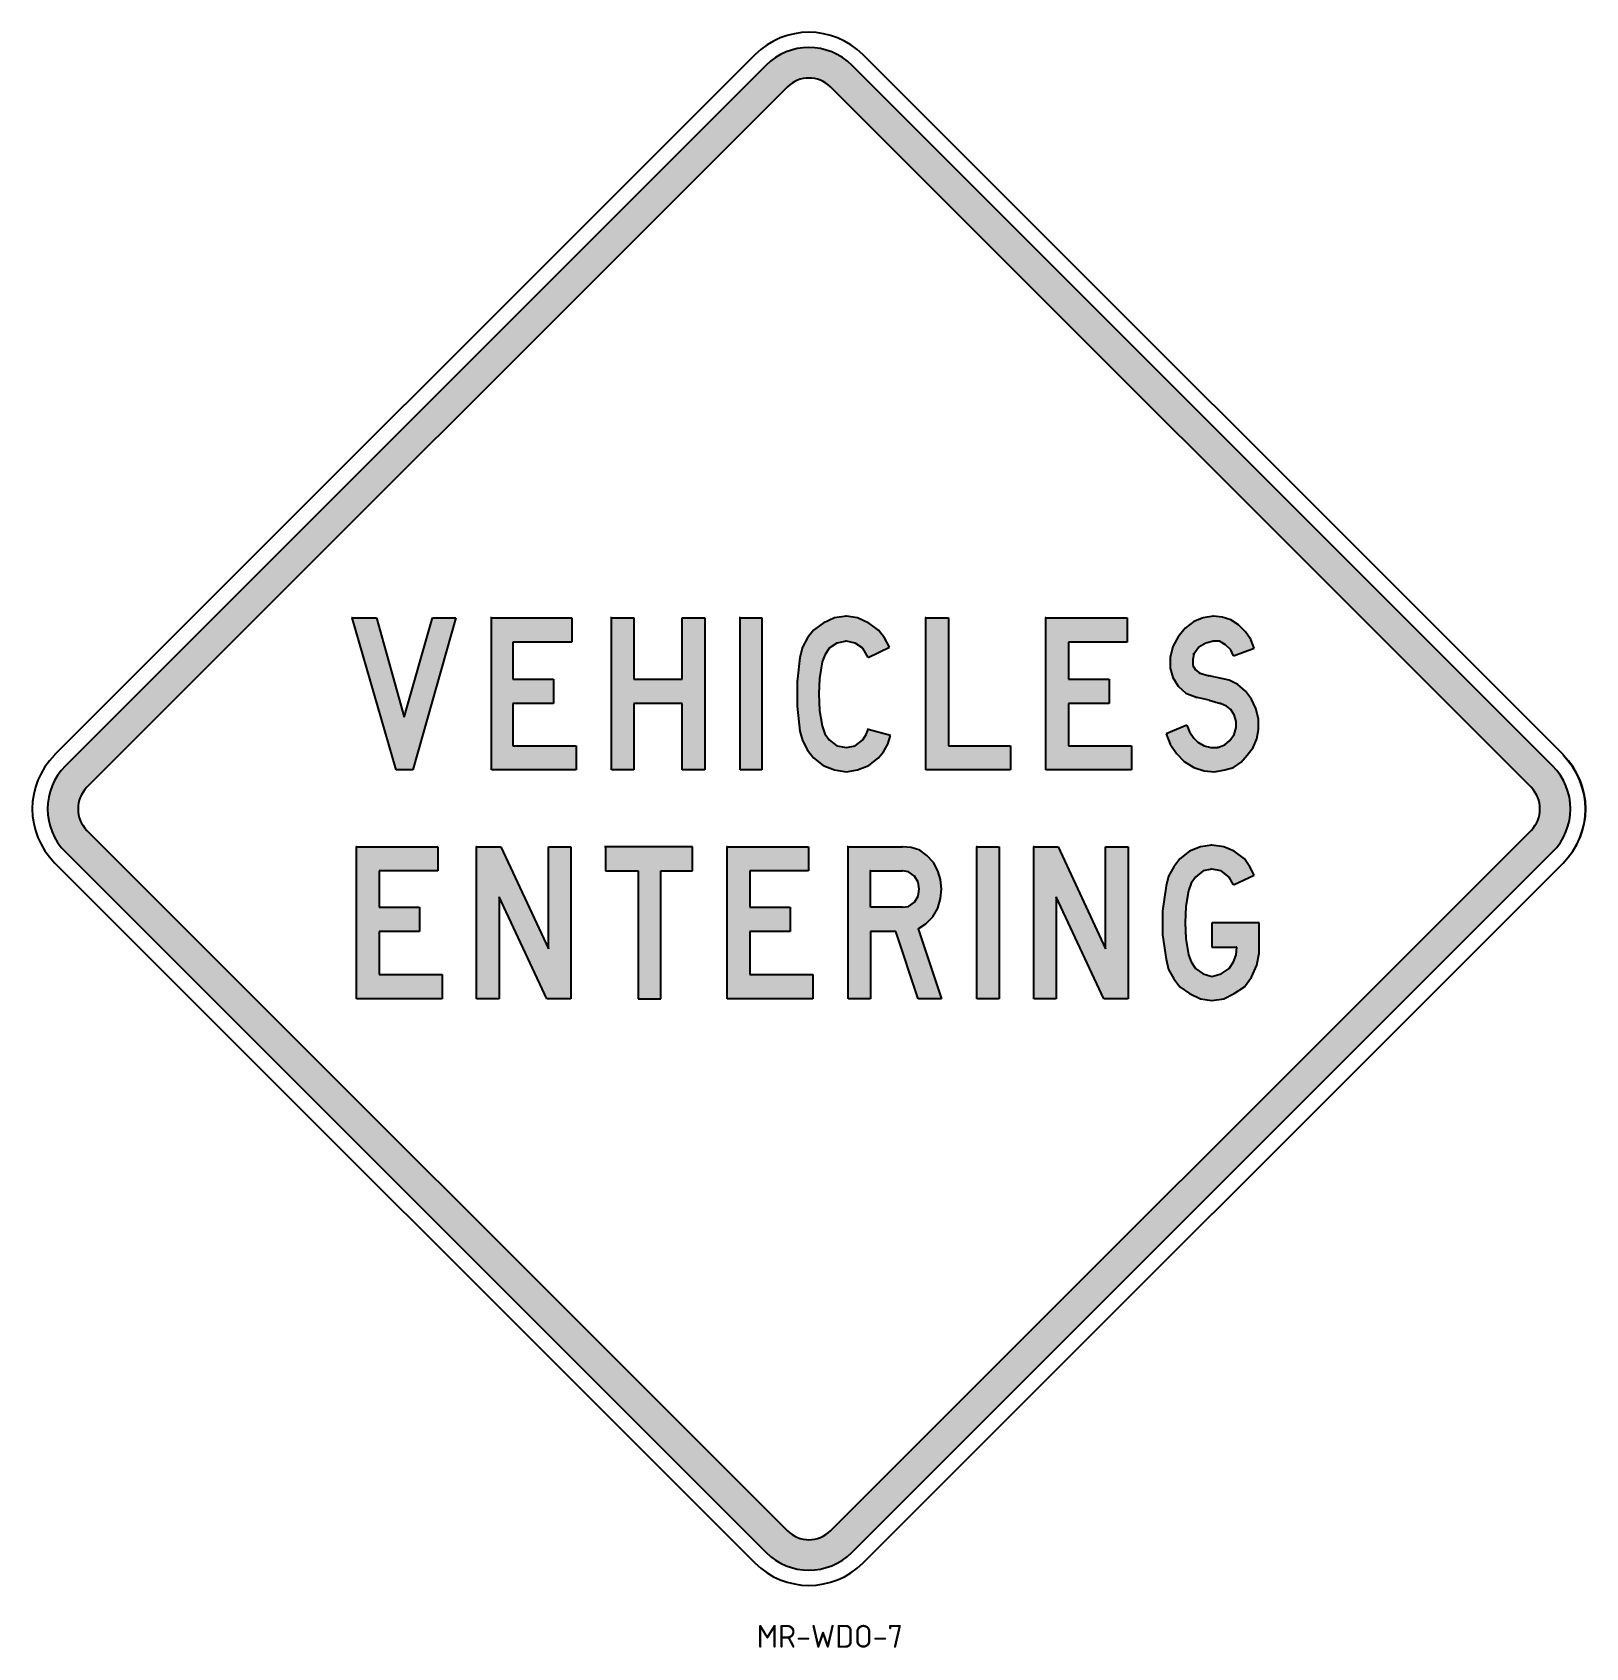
# Model space of a CAD drawing. Extents: x 130 to 334, y 38 to 250.
import ezdxf

# ---------------------------------------------------------------- set-up
doc = ezdxf.new("R2010")
doc.units = 0
doc.linetypes.add('CENTERX2', pattern=[101.6, 63.5, -12.7, 12.7, -12.7])
doc.layers.get('0').update_dxf_attribs({"linetype": 'CONTINUOUS'})
for name, color, linetype in [('L25', 1, 'CONTINUOUS'), ('L35', 3, 'CONTINUOUS'), ('T25', 1, 'CONTINUOUS'), ('TBLK25', 1, 'CONTINUOUS')]:
    doc.layers.add(name, color=color, linetype=linetype)
doc.styles.add('ISO', font='iso3098b.shx')

msp = doc.modelspace()

# ---------------------------------------------------------------- hatches: boundary and pattern name
at = {"layer": 'T25', "linetype": 'Continuous'}
h = msp.add_hatch(color=256, dxfattribs=at)
h.paths.add_polyline_path([(185.69, 173.53), (182.63, 173.53), (178.89, 160.49), (175.26, 173.53), (172.09, 173.53), (177.87, 153.58), (180.03, 153.58)])
h.paths.add_polyline_path([(198.5, 165.48), (193.18, 165.48), (193.18, 170.36), (200.88, 170.36), (200.88, 173.53), (190.34, 173.53), (190.34, 153.58), (201.45, 153.58), (201.45, 156.75), (193.18, 156.75), (193.18, 162.31), (198.5, 162.31)])
h.paths.add_polyline_path([(218.34, 173.53), (215.39, 173.53), (215.39, 165.48), (209.05, 165.48), (209.05, 173.53), (206.1, 173.53), (206.1, 153.58), (209.05, 153.58), (209.05, 162.31), (215.39, 162.31), (215.39, 153.58), (218.34, 153.58)])
h.paths.add_polyline_path([(225.82, 173.53), (222.99, 173.53), (222.99, 153.58), (225.82, 153.58)])
h.paths.add_polyline_path([(233.31, 163.56), (233.42, 165.6), (233.76, 167.75), (234.1, 168.66), (234.67, 169.56), (235.69, 170.24), (236.93, 170.47), (238.07, 170.24), (239.09, 169.56), (239.77, 168.32), (242.6, 169.68), (241.92, 170.92), (241.13, 171.94), (239.88, 172.85), (238.41, 173.53), (236.93, 173.76), (235.35, 173.53), (233.87, 172.85), (232.63, 171.94), (231.83, 170.92), (231.15, 169.68), (230.81, 168.32), (230.47, 165.14), (230.47, 161.97), (230.81, 158.68), (231.15, 157.43), (231.83, 156.19), (232.63, 155.17), (233.87, 154.15), (235.35, 153.58), (236.93, 153.35), (238.41, 153.58), (239.88, 154.15), (241.13, 155.17), (241.81, 155.96), (242.37, 156.98), (242.71, 158.11), (239.77, 158.91), (239.54, 158.23), (239.09, 157.55), (238.07, 156.75), (236.93, 156.53), (235.69, 156.75), (234.67, 157.55), (234.1, 158.34), (233.76, 159.36), (233.42, 161.4)])
h.paths.add_polyline_path([(250.31, 173.53), (247.36, 173.53), (247.36, 153.58), (258.47, 153.58), (258.47, 156.75), (250.31, 156.75)])
h.paths.add_polyline_path([(271.4, 165.48), (266.07, 165.48), (266.07, 170.36), (273.78, 170.36), (273.78, 173.53), (263.12, 173.53), (263.12, 153.58), (274.34, 153.58), (274.34, 156.75), (266.07, 156.75), (266.07, 162.31), (271.4, 162.31)])
h.paths.add_polyline_path([(289.31, 163.9), (288.29, 164.8), (287.15, 165.37), (284.55, 165.94), (283.3, 166.28), (282.73, 166.73), (282.39, 167.3), (282.39, 168.09), (282.51, 168.77), (283.19, 169.68), (284.09, 170.24), (285.11, 170.47), (285.91, 170.47), (286.7, 170.02), (287.38, 169.34), (287.72, 168.54), (290.44, 169.56), (289.99, 170.7), (289.31, 171.72), (288.4, 172.62), (287.38, 173.3), (286.25, 173.64), (285.11, 173.76), (283.75, 173.53), (282.51, 173.08), (281.37, 172.17), (280.46, 171.04), (279.78, 169.79), (279.44, 168.32), (279.44, 166.96), (279.78, 165.71), (280.46, 164.58), (281.48, 163.67), (282.96, 163.1), (284.55, 162.76), (286.02, 162.31), (286.81, 161.97), (287.38, 161.52), (287.83, 160.83), (288.06, 159.93), (288.06, 159.13), (287.83, 158.23), (287.27, 157.43), (286.59, 156.87), (285.68, 156.53), (285.57, 156.53), (284.77, 156.53), (283.87, 156.75), (283.07, 157.21), (282.51, 157.77), (281.94, 158.57), (281.6, 159.47), (278.88, 158.34), (279.44, 156.98), (280.24, 155.73), (281.26, 154.71), (282.51, 153.92), (283.87, 153.47), (285.23, 153.35), (286.59, 153.58), (287.72, 153.92), (288.74, 154.6), (289.53, 155.51), (290.33, 156.53), (290.78, 157.66), (291.01, 158.91), (291.01, 160.27), (290.67, 161.63), (290.1, 162.88)])
h = msp.add_hatch(color=256, dxfattribs=at)
h.paths.add_polyline_path([(180.93, 135.55), (175.6, 135.55), (175.6, 140.32), (183.31, 140.32), (183.31, 143.49), (172.66, 143.49), (172.66, 123.54), (183.88, 123.54), (183.88, 126.71), (175.6, 126.71), (175.6, 132.38), (180.93, 132.38)])
h.paths.add_polyline_path([(191.59, 143.49), (188.41, 143.49), (188.41, 123.54), (191.36, 123.54), (191.36, 136.92), (197.6, 123.54), (200.77, 123.54), (200.77, 143.49), (197.82, 143.49), (197.82, 130.11)])
h.paths.add_polyline_path([(212.56, 140.32), (216.75, 140.32), (216.75, 143.49), (205.31, 143.49), (205.31, 140.32), (209.61, 140.32), (209.61, 123.54), (212.56, 123.54)])
h.paths.add_polyline_path([(229.56, 135.55), (224.24, 135.55), (224.24, 140.32), (231.95, 140.32), (231.95, 143.49), (221.29, 143.49), (221.29, 123.54), (232.51, 123.54), (232.51, 126.71), (224.24, 126.71), (224.24, 132.38), (229.56, 132.38)])
h.paths.add_polyline_path([(248.27, 134.31), (248.95, 135.44), (249.29, 136.69), (249.4, 137.94), (249.29, 139.18), (248.95, 140.32), (248.38, 141.45), (247.48, 142.36), (246.57, 143.04), (245.44, 143.38), (244.3, 143.49), (244.19, 143.49), (237.16, 143.49), (237.16, 123.54), (240.11, 123.54), (240.11, 132.38), (243.4, 132.38), (246.34, 123.54), (249.4, 123.54), (246.34, 132.72), (247.36, 133.4)])
h.paths.add_polyline_path([(240.11, 135.55), (240.11, 140.32), (244.3, 140.32), (245.1, 140.2), (245.89, 139.64), (246.34, 138.84), (246.46, 137.94), (246.34, 137.03), (245.89, 136.24), (245.1, 135.67), (244.3, 135.55)], flags=16)
h.paths.add_polyline_path([(257, 143.49), (254.05, 143.49), (254.05, 123.54), (257, 123.54)])
h.paths.add_polyline_path([(264.48, 136.92), (270.72, 123.54), (273.89, 123.54), (273.89, 143.49), (270.94, 143.49), (270.94, 130.11), (264.71, 143.49), (261.53, 143.49), (261.53, 123.54), (264.48, 123.54)])
h.paths.add_polyline_path([(281.48, 135.67), (281.83, 137.71), (282.17, 138.73), (282.73, 139.52), (283.75, 140.32), (284.89, 140.54), (286.13, 140.32), (287.15, 139.52), (287.72, 138.5), (290.44, 139.75), (289.87, 140.88), (289.19, 141.9), (287.83, 142.92), (286.47, 143.49), (284.89, 143.72), (283.41, 143.49), (281.94, 142.92), (280.69, 141.9), (279.9, 140.88), (279.22, 139.64), (278.88, 138.39), (278.42, 135.1), (278.42, 131.93), (278.88, 128.75), (279.22, 127.39), (279.9, 126.15), (280.69, 125.13), (281.94, 124.22), (283.41, 123.54), (284.89, 123.31), (286.47, 123.54), (287.83, 124.22), (289.19, 125.13), (290.1, 126.37), (290.78, 127.96), (291.12, 129.55), (291.12, 133.51), (284.89, 133.51), (284.89, 130.34), (288.17, 130.34), (288.06, 129.32), (287.72, 128.41), (287.15, 127.51), (286.13, 126.83), (284.89, 126.49), (283.75, 126.83), (282.73, 127.51), (282.17, 128.41), (281.83, 129.32), (281.48, 131.47), (281.37, 133.51)])
at = {"layer": 'TBLK25', "linetype": 'CENTERX2'}
h = msp.add_hatch(color=256, dxfattribs=at)
h.paths.add_polyline_path([(326.78, 151.3, -0.198872), (327.95, 148.47), (331.95, 148.48, 0.198872), (329.6, 154.13), (237.68, 246.05, 0.198882), (232.03, 248.4), (232.02, 244.4, -0.198897), (234.85, 243.23)])
h.paths.add_polyline_path([(229.2, 243.23, -0.198928), (232.02, 244.4), (232.03, 248.4, 0.198943), (226.37, 246.05), (134.44, 154.13, 0.198872), (132.1, 148.48), (136.1, 148.47, -0.198872), (137.27, 151.3)])
h.paths.add_polyline_path([(226.37, 50.89, 0.198952), (232.03, 48.55), (232.02, 52.55, -0.198952), (229.2, 53.72), (137.27, 145.65, -0.198952), (136.1, 148.47), (132.1, 148.48, 0.198952), (134.44, 142.82)])
h.paths.add_polyline_path([(234.85, 53.72, -0.198872), (232.02, 52.55), (232.03, 48.55, 0.198872), (237.68, 50.89), (329.6, 142.82, 0.198952), (331.95, 148.48), (327.95, 148.47, -0.198952), (326.78, 145.65)])

# ---------------------------------------------------------------- linework, layer by layer
at = {"color": 1}
for p, q in [((172.09, 173.53), (171.98, 173.53)), ((172.09, 173.53), (175.26, 173.53)), ((177.87, 153.58), (172.09, 173.53)), ((175.26, 173.53), (178.89, 160.49)), ((178.89, 160.49), (182.63, 173.53)), ((185.69, 173.53), (180.03, 153.58)), ((182.63, 173.53), (185.69, 173.53)), ((190.34, 173.53), (190.23, 173.53)), ((190.34, 173.53), (200.88, 173.53)), ((190.34, 153.58), (190.34, 173.53)), ((200.88, 173.53), (200.88, 170.36)), ((206.1, 173.53), (205.99, 173.53)), ((206.1, 173.53), (209.05, 173.53)), ((206.1, 153.58), (206.1, 173.53)), ((209.05, 173.53), (209.05, 165.48)), ((215.39, 165.48), (215.39, 173.53)), ((215.39, 173.53), (218.34, 173.53)), ((218.34, 173.53), (218.34, 153.58)), ((222.99, 173.53), (222.88, 173.53)), ((222.99, 173.53), (225.82, 173.53)), ((222.99, 153.58), (222.99, 173.53)), ((225.82, 173.53), (225.82, 153.58)), ((232.63, 171.94), (231.83, 170.92)), ((233.87, 172.85), (232.63, 171.94)), ((235.35, 173.53), (233.87, 172.85)), ((236.93, 173.76), (235.35, 173.53)), ((236.93, 173.76), (236.82, 173.76)), ((238.41, 173.53), (236.93, 173.76)), ((239.88, 172.85), (238.41, 173.53)), ((241.13, 171.94), (239.88, 172.85)), ((241.13, 171.94), (241.01, 171.94)), ((241.92, 170.92), (241.13, 171.94)), ((247.36, 173.53), (247.25, 173.53)), ((247.36, 173.53), (250.31, 173.53)), ((247.36, 153.58), (247.36, 173.53)), ((250.31, 173.53), (250.31, 156.75)), ((263.12, 173.53), (263.01, 173.53)), ((263.12, 173.53), (273.78, 173.53)), ((263.12, 153.58), (263.12, 173.53)), ((273.78, 173.53), (273.78, 170.36)), ((281.37, 172.17), (280.46, 171.04)), ((282.51, 173.08), (281.37, 172.17)), ((283.75, 173.53), (282.51, 173.08)), ((285.11, 173.76), (283.75, 173.53)), ((285.11, 173.76), (285, 173.76)), ((286.25, 173.64), (285.11, 173.76)), ((287.38, 173.3), (286.25, 173.64)), ((288.4, 172.62), (287.38, 173.3)), ((289.31, 171.72), (288.4, 172.62)), ((200.88, 170.36), (193.18, 170.36)), ((193.18, 170.36), (193.18, 165.48)), ((231.15, 169.68), (230.81, 168.32)), ((231.83, 170.92), (231.15, 169.68)), ((235.69, 170.24), (234.67, 169.56)), ((236.93, 170.47), (235.69, 170.24)), ((236.93, 170.47), (236.82, 170.47)), ((238.07, 170.24), (236.93, 170.47)), ((239.09, 169.56), (238.07, 170.24)), ((239.77, 168.32), (242.6, 169.68)), ((242.6, 169.68), (241.92, 170.92)), ((242.6, 169.68), (242.49, 169.68)), ((273.78, 170.36), (266.07, 170.36)), ((266.07, 170.36), (266.07, 165.48)), ((279.78, 169.79), (279.44, 168.32)), ((280.46, 171.04), (279.78, 169.79)), ((283.19, 169.68), (282.51, 168.77)), ((284.09, 170.24), (283.19, 169.68)), ((285.11, 170.47), (284.09, 170.24)), ((285.11, 170.47), (285, 170.47)), ((285.91, 170.47), (285.11, 170.47)), ((286.7, 170.02), (285.91, 170.47)), ((287.38, 169.34), (286.7, 170.02)), ((289.99, 170.7), (289.31, 171.72)), ((290.44, 169.56), (289.99, 170.7)), ((230.81, 168.32), (230.47, 165.14)), ((233.76, 167.75), (233.42, 165.6)), ((234.1, 168.66), (233.76, 167.75)), ((234.67, 169.56), (234.1, 168.66)), ((239.09, 169.56), (238.97, 169.56)), ((239.77, 168.32), (239.09, 169.56)), ((279.44, 168.32), (279.44, 166.96)), ((282.51, 168.77), (282.39, 168.09)), ((282.51, 168.77), (282.39, 168.77)), ((282.39, 168.09), (282.39, 167.3)), ((287.72, 168.54), (287.38, 169.34)), ((287.72, 168.54), (290.44, 169.56)), ((193.18, 165.48), (198.5, 165.48)), ((198.5, 165.48), (198.5, 162.31)), ((209.05, 165.48), (215.39, 165.48)), ((233.42, 165.6), (233.31, 163.56)), ((266.07, 165.48), (271.4, 165.48)), ((271.4, 165.48), (271.4, 162.31)), ((279.44, 166.96), (279.78, 165.71)), ((279.78, 165.71), (280.46, 164.58)), ((282.39, 167.3), (282.73, 166.73)), ((282.73, 166.73), (283.3, 166.28)), ((283.3, 166.28), (283.19, 166.28)), ((283.3, 166.28), (284.55, 165.94)), ((284.55, 165.94), (284.43, 165.94)), ((284.55, 165.94), (284.43, 165.94)), ((287.15, 165.37), (284.55, 165.94)), ((230.47, 165.14), (230.47, 161.97)), ((233.31, 163.56), (233.42, 161.4)), ((280.46, 164.58), (281.48, 163.67)), ((281.48, 163.67), (282.96, 163.1)), ((288.29, 164.8), (287.15, 165.37)), ((289.31, 163.9), (288.29, 164.8)), ((290.1, 162.88), (289.31, 163.9)), ((198.5, 162.31), (193.18, 162.31)), ((193.18, 162.31), (193.18, 156.75)), ((215.39, 162.31), (209.05, 162.31)), ((209.05, 162.31), (209.05, 153.58)), ((215.39, 153.58), (215.39, 162.31)), ((230.47, 161.97), (230.81, 158.68)), ((233.42, 161.4), (233.76, 159.36)), ((271.4, 162.31), (266.07, 162.31)), ((266.07, 162.31), (266.07, 156.75)), ((282.96, 163.1), (282.85, 163.1)), ((282.96, 163.1), (282.85, 163.1)), ((284.55, 162.76), (282.96, 163.1)), ((284.55, 162.76), (286.02, 162.31)), ((286.02, 162.31), (285.91, 162.31)), ((286.02, 162.31), (285.91, 162.31)), ((286.81, 161.97), (286.02, 162.31)), ((287.38, 161.52), (286.81, 161.97)), ((287.83, 160.83), (287.38, 161.52)), ((290.67, 161.63), (290.1, 162.88)), ((291.01, 160.27), (290.67, 161.63)), ((233.76, 159.36), (234.1, 158.34)), ((281.6, 159.47), (278.88, 158.34)), ((281.6, 159.47), (281.94, 158.57)), ((288.06, 159.93), (287.83, 160.83)), ((287.83, 158.23), (288.06, 159.13)), ((288.06, 159.13), (287.95, 159.13)), ((288.06, 159.13), (288.06, 159.93)), ((291.01, 158.91), (291.01, 160.27)), ((230.81, 158.68), (231.15, 157.43)), ((231.15, 157.43), (231.83, 156.19)), ((234.1, 158.34), (234.67, 157.55)), ((234.67, 157.55), (235.69, 156.75)), ((238.07, 156.75), (239.09, 157.55)), ((239.09, 157.55), (239.54, 158.23)), ((239.54, 158.23), (239.77, 158.91)), ((239.77, 158.91), (239.65, 158.91)), ((239.77, 158.91), (239.65, 158.91)), ((242.71, 158.11), (239.77, 158.91)), ((241.81, 155.96), (242.37, 156.98)), ((242.37, 156.98), (242.71, 158.11)), ((278.88, 158.34), (279.44, 156.98)), ((279.44, 156.98), (280.24, 155.73)), ((281.94, 158.57), (282.51, 157.77)), ((282.51, 157.77), (283.07, 157.21)), ((283.07, 157.21), (283.87, 156.75)), ((286.59, 156.87), (287.27, 157.43)), ((287.27, 157.43), (287.83, 158.23)), ((290.33, 156.53), (290.78, 157.66)), ((290.78, 157.66), (291.01, 158.91)), ((193.18, 156.75), (201.45, 156.75)), ((201.45, 156.75), (201.45, 153.58)), ((231.83, 156.19), (232.63, 155.17)), ((232.63, 155.17), (233.87, 154.15)), ((235.69, 156.75), (236.93, 156.53)), ((236.93, 156.53), (238.07, 156.75)), ((239.88, 154.15), (241.13, 155.17)), ((241.13, 155.17), (241.81, 155.96)), ((250.31, 156.75), (258.47, 156.75)), ((258.47, 156.75), (258.47, 153.58)), ((266.07, 156.75), (274.34, 156.75)), ((274.34, 156.75), (274.34, 153.58)), ((280.24, 155.73), (281.26, 154.71)), ((283.87, 156.75), (284.77, 156.53)), ((284.77, 156.53), (285.68, 156.53)), ((285.68, 156.53), (285.57, 156.53)), ((285.68, 156.53), (286.59, 156.87)), ((288.74, 154.6), (289.53, 155.51)), ((289.53, 155.51), (290.33, 156.53)), ((180.03, 153.58), (177.87, 153.58)), ((201.45, 153.58), (190.34, 153.58)), ((209.05, 153.58), (206.1, 153.58)), ((218.34, 153.58), (215.39, 153.58)), ((225.82, 153.58), (222.99, 153.58)), ((233.87, 154.15), (235.35, 153.58)), ((235.35, 153.58), (236.93, 153.35)), ((236.93, 153.35), (238.41, 153.58)), ((238.41, 153.58), (239.88, 154.15)), ((258.47, 153.58), (247.36, 153.58)), ((274.34, 153.58), (263.12, 153.58)), ((281.26, 154.71), (282.51, 153.92)), ((282.51, 153.92), (283.87, 153.47)), ((283.87, 153.47), (285.23, 153.35)), ((285.23, 153.35), (286.59, 153.58)), ((286.59, 153.58), (287.72, 153.92)), ((287.72, 153.92), (288.74, 154.6)), ((172.66, 143.49), (172.54, 143.49)), ((172.66, 143.49), (183.31, 143.49)), ((172.66, 123.54), (172.66, 143.49)), ((183.31, 143.49), (183.31, 140.32)), ((188.41, 143.49), (188.3, 143.49)), ((188.41, 143.49), (191.59, 143.49)), ((188.41, 123.54), (188.41, 143.49)), ((191.59, 143.49), (197.82, 130.11)), ((197.82, 130.11), (197.82, 143.49)), ((197.82, 143.49), (200.77, 143.49)), ((200.77, 143.49), (200.77, 123.54)), ((205.31, 143.49), (205.19, 143.49)), ((205.31, 143.49), (205.31, 140.32)), ((216.75, 143.49), (205.31, 143.49)), ((216.75, 140.32), (216.75, 143.49)), ((221.29, 143.49), (221.18, 143.49)), ((221.29, 143.49), (231.95, 143.49)), ((221.29, 123.54), (221.29, 143.49)), ((231.95, 143.49), (231.95, 140.32)), ((237.16, 143.49), (237.05, 143.49)), ((237.16, 143.49), (244.3, 143.49)), ((237.16, 123.54), (237.16, 143.49)), ((244.3, 143.49), (244.19, 143.49)), ((244.3, 143.49), (244.19, 143.49)), ((245.44, 143.38), (244.3, 143.49)), ((246.57, 143.04), (245.44, 143.38)), ((247.48, 142.36), (246.57, 143.04)), ((248.38, 141.45), (247.48, 142.36)), ((254.05, 143.49), (253.94, 143.49)), ((254.05, 143.49), (257, 143.49)), ((254.05, 123.54), (254.05, 143.49)), ((257, 143.49), (257, 123.54)), ((261.53, 143.49), (261.42, 143.49)), ((261.53, 143.49), (264.71, 143.49)), ((261.53, 123.54), (261.53, 143.49)), ((264.71, 143.49), (270.94, 130.11)), ((270.94, 130.11), (270.94, 143.49)), ((270.94, 143.49), (273.89, 143.49)), ((273.89, 143.49), (273.89, 123.54)), ((281.94, 142.92), (280.69, 141.9)), ((283.41, 143.49), (281.94, 142.92)), ((284.89, 143.72), (283.41, 143.49)), ((284.89, 143.72), (284.77, 143.72)), ((286.47, 143.49), (284.89, 143.72)), ((287.83, 142.92), (286.47, 143.49)), ((289.19, 141.9), (287.83, 142.92)), ((183.31, 140.32), (175.6, 140.32)), ((175.6, 140.32), (175.6, 135.55)), ((205.31, 140.32), (209.61, 140.32)), ((209.61, 140.32), (209.61, 123.54)), ((212.56, 123.54), (212.56, 140.32)), ((212.56, 140.32), (216.75, 140.32)), ((231.95, 140.32), (224.24, 140.32)), ((224.24, 140.32), (224.24, 135.55)), ((240.11, 140.32), (239.99, 140.32)), ((240.11, 140.32), (244.3, 140.32)), ((240.11, 135.55), (240.11, 140.32)), ((244.3, 140.32), (244.19, 140.32)), ((244.3, 140.32), (244.19, 140.32)), ((245.1, 140.2), (244.3, 140.32)), ((245.89, 139.64), (245.1, 140.2)), ((248.95, 140.32), (248.38, 141.45)), ((249.29, 139.18), (248.95, 140.32)), ((279.9, 140.88), (279.22, 139.64)), ((280.69, 141.9), (279.9, 140.88)), ((283.75, 140.32), (282.73, 139.52)), ((284.89, 140.54), (283.75, 140.32)), ((284.89, 140.54), (284.77, 140.54)), ((286.13, 140.32), (284.89, 140.54)), ((287.15, 139.52), (286.13, 140.32)), ((289.19, 141.9), (289.08, 141.9)), ((289.87, 140.88), (289.19, 141.9)), ((290.44, 139.75), (289.87, 140.88)), ((246.34, 138.84), (245.89, 139.64)), ((246.46, 137.94), (246.34, 138.84)), ((246.34, 137.03), (246.46, 137.94)), ((246.46, 137.94), (246.34, 137.94)), ((249.4, 137.94), (249.29, 139.18)), ((249.29, 136.69), (249.4, 137.94)), ((249.4, 137.94), (249.29, 137.94)), ((278.88, 138.39), (278.42, 135.1)), ((279.22, 139.64), (278.88, 138.39)), ((282.17, 138.73), (281.83, 137.71)), ((282.73, 139.52), (282.17, 138.73)), ((287.15, 139.52), (287.04, 139.52)), ((287.72, 138.5), (287.15, 139.52)), ((287.72, 138.5), (290.44, 139.75)), ((290.44, 139.75), (290.33, 139.75)), ((197.6, 123.54), (191.36, 136.92)), ((191.36, 136.92), (191.36, 123.54)), ((245.1, 135.67), (245.89, 136.24)), ((245.89, 136.24), (246.34, 137.03)), ((248.95, 135.44), (249.29, 136.69)), ((270.72, 123.54), (264.48, 136.92)), ((264.48, 136.92), (264.48, 123.54)), ((281.83, 137.71), (281.48, 135.67)), ((175.6, 135.55), (180.93, 135.55)), ((180.93, 135.55), (180.93, 132.38)), ((224.24, 135.55), (229.56, 135.55)), ((229.56, 135.55), (229.56, 132.38)), ((244.3, 135.55), (240.11, 135.55)), ((244.3, 135.55), (245.1, 135.67)), ((247.36, 133.4), (248.27, 134.31)), ((248.27, 134.31), (248.95, 135.44)), ((278.42, 135.1), (278.42, 131.93)), ((281.48, 135.67), (281.37, 133.51)), ((180.93, 132.38), (175.6, 132.38)), ((175.6, 132.38), (175.6, 126.71)), ((229.56, 132.38), (224.24, 132.38)), ((224.24, 132.38), (224.24, 126.71)), ((243.4, 132.38), (240.11, 132.38)), ((240.11, 132.38), (240.11, 123.54)), ((246.34, 123.54), (243.4, 132.38)), ((246.34, 132.72), (247.36, 133.4)), ((246.34, 132.72), (249.4, 123.54)), ((278.42, 131.93), (278.88, 128.75)), ((281.37, 133.51), (281.48, 131.47)), ((281.48, 131.47), (281.83, 129.32)), ((291.12, 133.51), (284.89, 133.51)), ((284.89, 133.51), (284.89, 130.34)), ((291.12, 129.55), (291.12, 133.51)), ((284.89, 130.34), (288.17, 130.34)), ((288.06, 129.32), (288.17, 130.34)), ((288.17, 130.34), (288.06, 130.34)), ((288.17, 130.34), (288.06, 130.34)), ((290.78, 127.96), (291.12, 129.55)), ((278.88, 128.75), (279.22, 127.39)), ((279.22, 127.39), (279.9, 126.15)), ((281.83, 129.32), (282.17, 128.41)), ((282.17, 128.41), (282.73, 127.51)), ((282.73, 127.51), (283.75, 126.83)), ((286.13, 126.83), (287.15, 127.51)), ((287.15, 127.51), (287.72, 128.41)), ((287.72, 128.41), (288.06, 129.32)), ((290.1, 126.37), (290.78, 127.96)), ((175.6, 126.71), (183.88, 126.71)), ((183.88, 126.71), (183.88, 123.54)), ((224.24, 126.71), (232.51, 126.71)), ((232.51, 126.71), (232.51, 123.54)), ((279.9, 126.15), (280.69, 125.13)), ((280.69, 125.13), (281.94, 124.22)), ((283.75, 126.83), (284.89, 126.49)), ((284.89, 126.49), (286.13, 126.83)), ((287.83, 124.22), (289.19, 125.13)), ((289.19, 125.13), (290.1, 126.37)), ((183.88, 123.54), (172.66, 123.54)), ((191.36, 123.54), (188.41, 123.54)), ((200.77, 123.54), (197.6, 123.54)), ((209.61, 123.54), (212.56, 123.54)), ((232.51, 123.54), (221.29, 123.54)), ((240.11, 123.54), (237.16, 123.54)), ((249.4, 123.54), (246.34, 123.54)), ((257, 123.54), (254.05, 123.54)), ((264.48, 123.54), (261.53, 123.54)), ((273.89, 123.54), (270.72, 123.54)), ((281.94, 124.22), (283.41, 123.54)), ((283.41, 123.54), (284.89, 123.31)), ((284.89, 123.31), (286.47, 123.54)), ((286.47, 123.54), (287.83, 124.22))]:
    msp.add_line(p, q, dxfattribs=at)
at = {"layer": 'L25'}
msp.add_arc((323.91, 148.43), 10, 315, 45, dxfattribs=at)
at = {"layer": 'L35'}
for p, q in [((224.95, 247.47), (133.03, 155.55)), ((331.02, 155.55), (239.1, 247.47)), ((133.03, 141.4), (224.95, 49.48)), ((239.1, 49.48), (331.02, 141.4))]:
    msp.add_line(p, q, dxfattribs=at)
for centre, start, end in [((232.02, 240.4), 45, 135), ((140.1, 148.47), 135, 225), ((323.95, 148.47), 315, 45), ((232.02, 56.55), 225, 315)]:
    msp.add_arc(centre, 10, start, end, dxfattribs=at)
at = {"layer": 'TBLK25', "color": 1}
for p, q in [((226.37, 246.05), (134.44, 154.13)), ((329.6, 154.13), (237.68, 246.05)), ((229.2, 243.23), (137.27, 151.3)), ((326.78, 151.3), (234.85, 243.23)), ((137.27, 145.65), (229.2, 53.72)), ((234.85, 53.72), (326.78, 145.65)), ((134.44, 142.82), (226.37, 50.89)), ((237.68, 50.89), (329.6, 142.82))]:
    msp.add_line(p, q, dxfattribs=at)
for centre, radius, start, end in [((232.02, 240.4), 8, 45, 135), ((232.02, 240.4), 4, 45, 135), ((140.1, 148.47), 8, 135, 225), ((323.95, 148.47), 8, 315, 45), ((140.1, 148.47), 4, 135, 225), ((323.95, 148.47), 4, 315, 45), ((232.02, 56.55), 4, 225, 315), ((232.02, 56.55), 8, 225, 315)]:
    msp.add_arc(centre, radius, start, end, dxfattribs=at)

# ---------------------------------------------------------------- texts
at = {"layer": 'T25', "color": 3, "style": 'ISO'}
msp.add_text('MR-WDO-7', height=3, dxfattribs=at).set_placement((225.17, 38.37))

doc.saveas('drawing.dxf')
